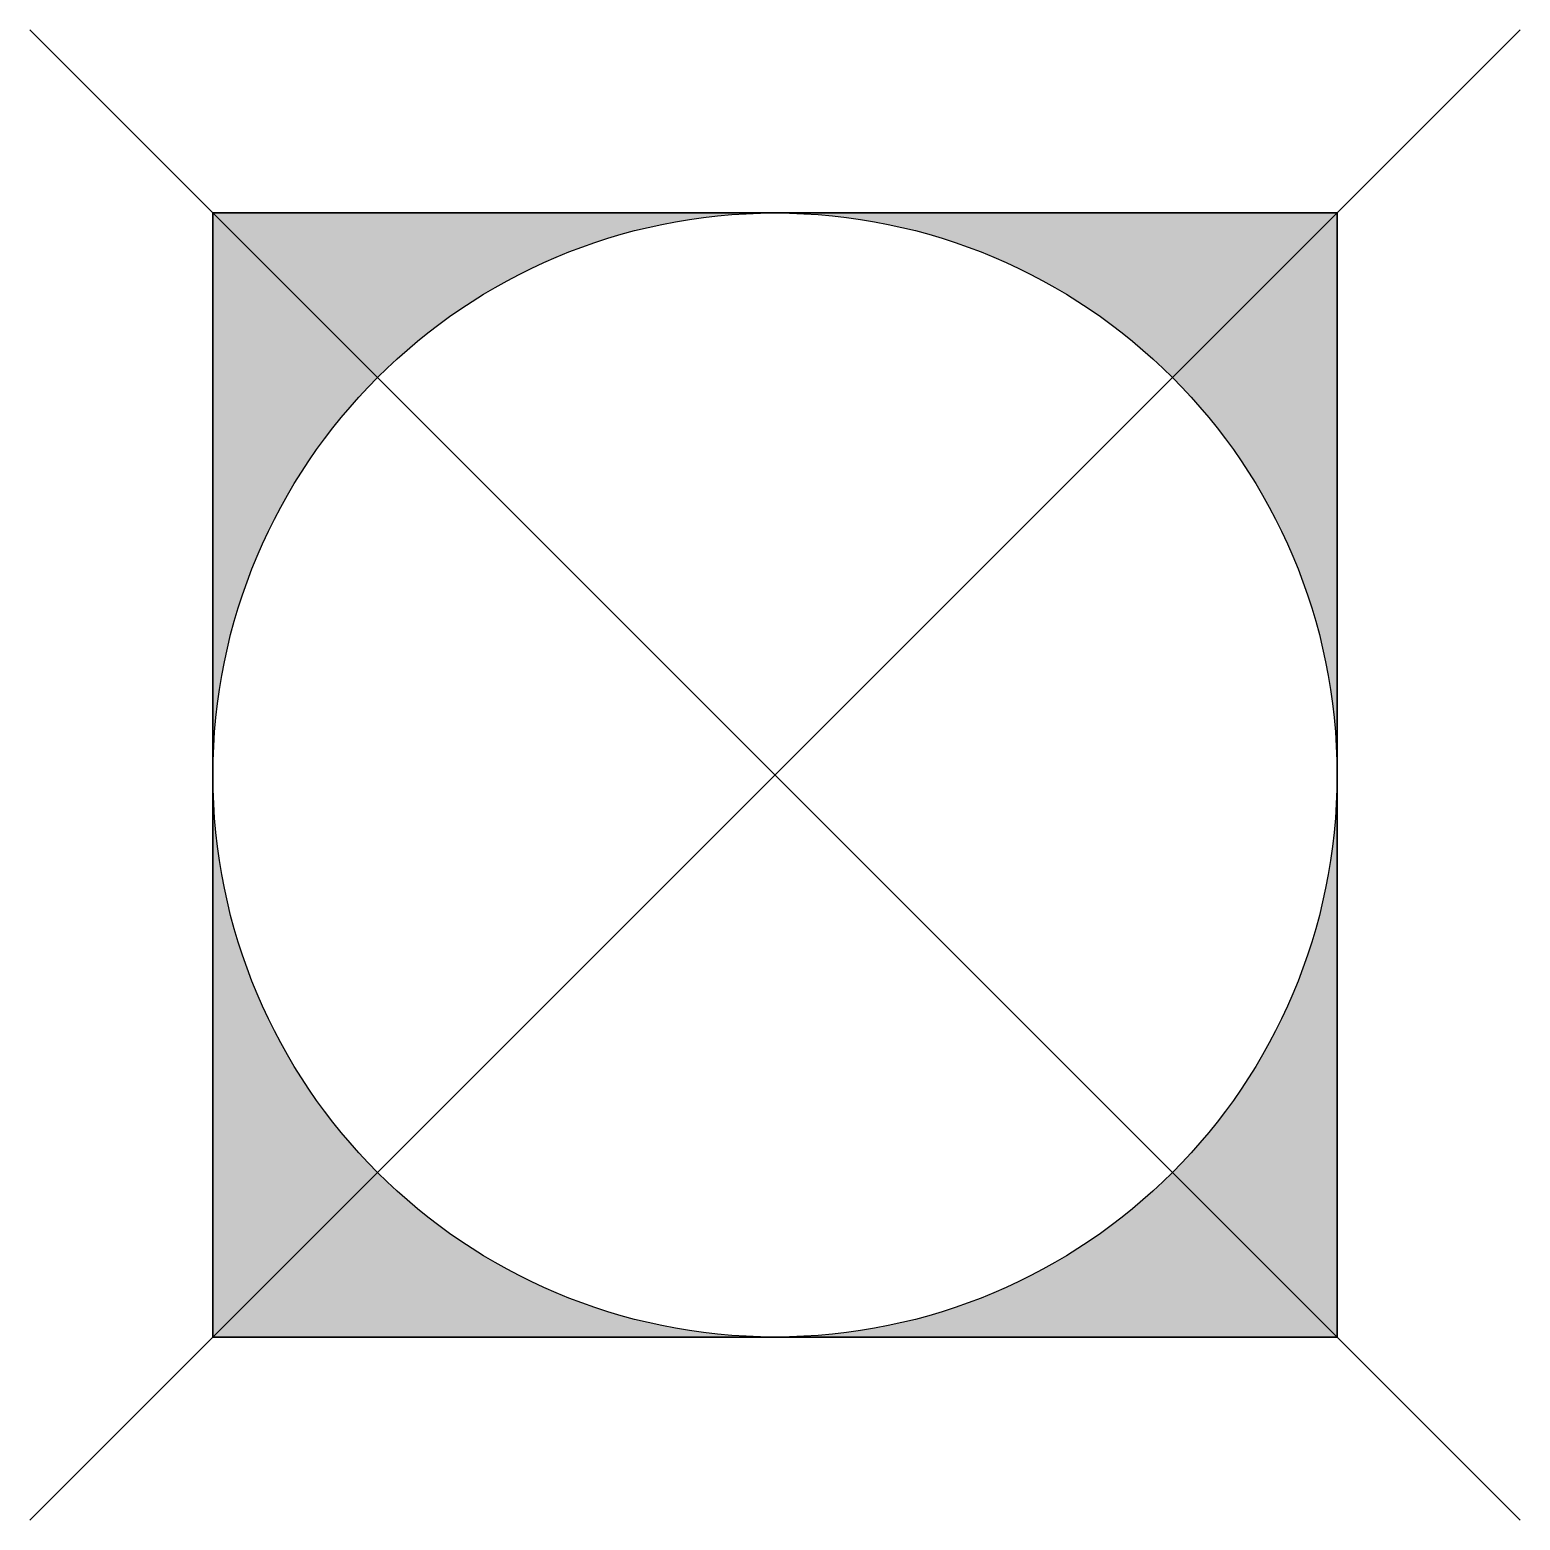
# Model space of a CAD drawing. Extents: x -2.65 to 2.65, y -2.65 to 2.65.
import ezdxf

# ---------------------------------------------------------------- set-up
doc = ezdxf.new("R2010")
doc.units = 0
doc.header["$LTSCALE"] = 0.2

msp = doc.modelspace()

# ---------------------------------------------------------------- hatches: boundary and pattern name
h = msp.add_hatch(color=256)
h.paths.add_polyline_path([(-0.0001, 2, -0.41155), (1.9999, 0.0183), (1.9999, 2.0001)])
h.paths.add_polyline_path([(1.9999, -0.0183, -0.408866), (0.0183, -1.9999), (1.9999, -1.9999)])
h.paths.add_polyline_path([(-0.0183, -1.9999, -0.408866), (-1.9999, -0.0183), (-1.9999, -1.9999)])
h = msp.add_hatch(color=256)
h.paths.add_polyline_path([(-1.9999, 2.0001), (0.0001, 2, 0.41155), (-1.9999, 0.0183)])
h.paths.add_polyline_path([(-1.9999, -0.0183, 0.408866), (-0.0183, -1.9999), (-1.9999, -1.9999)])
h.paths.add_polyline_path([(1.9999, -0.0183), (1.9999, -1.9999), (0.0183, -1.9999, 0.408866)])

# ---------------------------------------------------------------- linework, layer by layer
at = {"ltscale": 0.1, "flags": 128}
for points in [[(-2.6517, 2.6517), (2.6517, -2.6517)], [(2.6517, 2.6517), (-2.6517, -2.6517)]]:
    msp.add_lwpolyline(points, dxfattribs=at)
at = {"flags": 128}
msp.add_lwpolyline([(-2.0001, 2.0001), (1.9999, 2.0001), (1.9999, -1.9999), (-2.0001, -1.9999)], close=True, dxfattribs=at)
at = {"lineweight": -3, "flags": 128}
msp.add_lwpolyline([(2.0001, -1.9999), (1.9999, 2.0001), (-2.0001, 1.9999), (-1.9999, -2.0001)], close=True, dxfattribs=at)
at = {"lineweight": -3}
msp.add_circle((0, 0), 2, dxfattribs=at)

doc.saveas('drawing.dxf')
